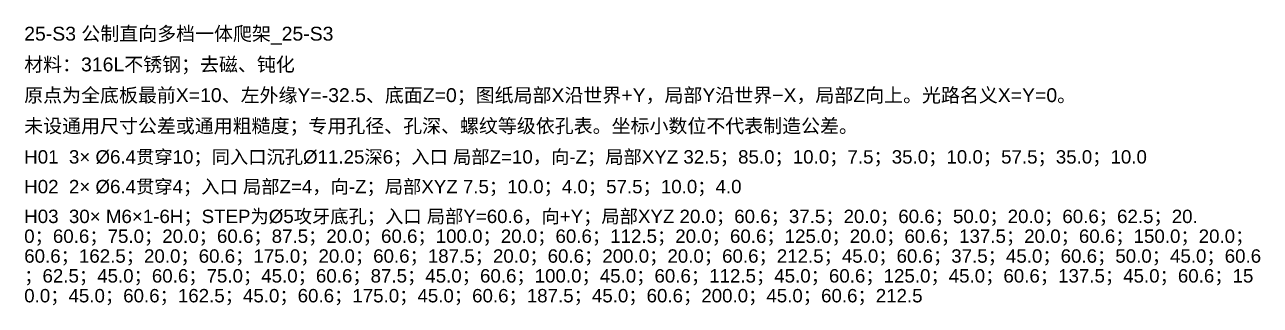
# Model space of a CAD drawing. Header units: millimetres. Extents: x 40 to 1358, y 134 to 546.
# Drawn here: x 860.2 to 1358.3, y 433.2 to 546.4 of the extents above; entities that cross this region are included whole.
import ezdxf

# ---------------------------------------------------------------- set-up
doc = ezdxf.new("R2010")
doc.units = ezdxf.units.MM
doc.layers.add('ANNOTATIONS', color=7, linetype='CONTINUOUS', lineweight=18)
doc.styles.add('CJK', font='Arial Unicode.ttf')

msp = doc.modelspace()

# ---------------------------------------------------------------- texts
at = {"layer": 'ANNOTATIONS', "style": 'CJK'}
for s, height, p in [('25-S3 公制直向多档一体爬架_25-S3', 5.6, (860, 540)), ('材料：316L不锈钢；去磁、钝化', 5.6, (860, 527.6)), ('原点为全底板最前X=10、左外缘Y=-32.5、底面Z=0；图纸局部X沿世界+Y，局部Y沿世界−X，局部Z向上。光路名义X=Y=0。', 5.6, (860, 515.2)), ('未设通用尺寸公差或通用粗糙度；专用孔径、孔深、螺纹等级依孔表。坐标小数位不代表制造公差。', 5.6, (860, 502.8)), ('H01  3× Ø6.4贯穿10；同入口沉孔Ø11.25深6；入口 局部Z=10，向-Z；局部XYZ 32.5；85.0；10.0；7.5；35.0；10.0；57.5；35.0；10.0', 5.4, (860, 490.4)), ('H02  2× Ø6.4贯穿4；入口 局部Z=4，向-Z；局部XYZ 7.5；10.0；4.0；57.5；10.0；4.0', 5.4, (860, 478.4)), ('H03  30× M6×1-6H；STEP为Ø5攻牙底孔；入口 局部Y=60.6，向+Y；局部XYZ 20.0；60.6；37.5；20.0；60.6；50.0；20.0；60.6；62.5；20.', 5.4, (860, 466.4)), ('0；60.6；75.0；20.0；60.6；87.5；20.0；60.6；100.0；20.0；60.6；112.5；20.0；60.6；125.0；20.0；60.6；137.5；20.0；60.6；150.0；20.0；', 5.4, (860, 458.4)), ('60.6；162.5；20.0；60.6；175.0；20.0；60.6；187.5；20.0；60.6；200.0；20.0；60.6；212.5；45.0；60.6；37.5；45.0；60.6；50.0；45.0；60.6', 5.4, (860, 450.4)), ('；62.5；45.0；60.6；75.0；45.0；60.6；87.5；45.0；60.6；100.0；45.0；60.6；112.5；45.0；60.6；125.0；45.0；60.6；137.5；45.0；60.6；15', 5.4, (860, 442.4)), ('0.0；45.0；60.6；162.5；45.0；60.6；175.0；45.0；60.6；187.5；45.0；60.6；200.0；45.0；60.6；212.5', 5.4, (860, 434.4))]:
    msp.add_text(s, height=height, dxfattribs=at).set_placement(p)

doc.saveas('drawing.dxf')
